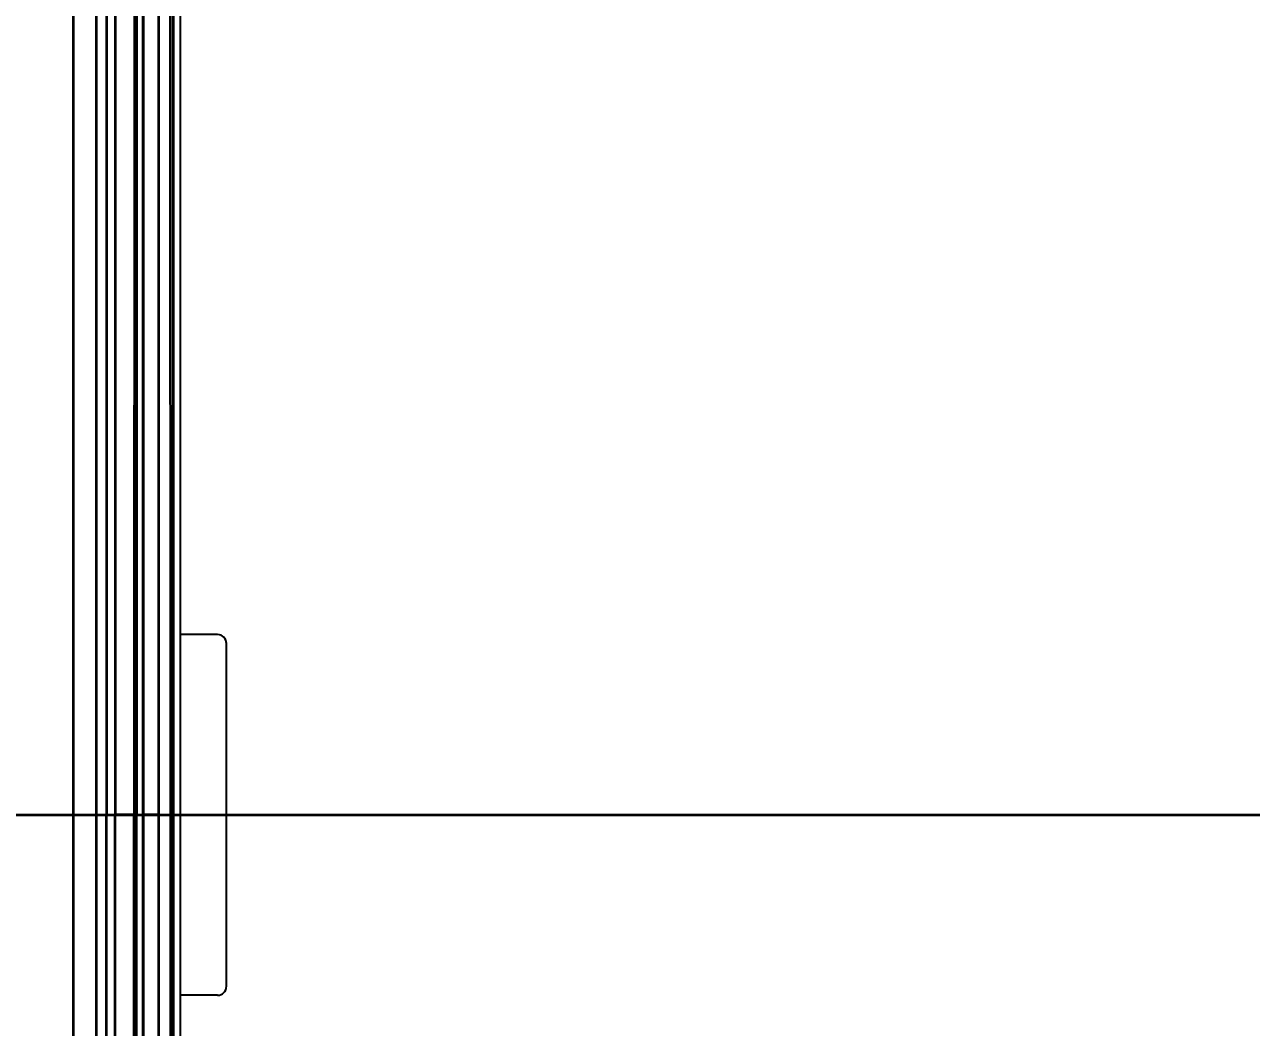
# Model space of a CAD drawing. Header units: millimetres. Extents: x 68 to 2000, y 100 to 2870.
# Drawn here: x 771.35 to 798.55, y 2068.96 to 2091.2 of the extents above; entities that cross this region are included whole.
import ezdxf

# ---------------------------------------------------------------- set-up
doc = ezdxf.new("R2010")
doc.units = ezdxf.units.MM
doc.header["$LTSCALE"] = 10
for name, color, linetype, lineweight in [('_Sichtbarkanten', 7, 'Continuous', 25), ('Bemaßung (ISO)', 7, 'Continuous', 25), ('Schnittlinie (ISO)', 7, 'Continuous', 35), ('Sichtbar schmal (ISO)', 7, 'Continuous', 35)]:
    doc.layers.add(name, color=color, linetype=linetype, lineweight=lineweight)
doc.styles.add('Notiztext (DIN)', font='verdana.ttf')
doc.dimstyles.new('Standard (DIN)', dxfattribs={"dimscale": 10, "dimtxt": 2.5, "dimasz": 2.5, "dimexe": 2, "dimexo": 4, "dimgap": 0.5, "dimtad": 1, "dimdec": 1, "dimrnd": 1e-08, "dimtxsty": 'Notiztext (DIN)', "dimcen": 0.09, "dimclrd": 256, "dimclre": 256, "dimclrt": 256, "dimadec": 0, "dimazin": 2, "dimtfac": 1, "dimtmove": 0, "dimatfit": 3, "dimfxl": 0, "dimtolj": 1, "dimtzin": 0, "dimlwd": -1, "dimlwe": -1, "dimarcsym": 0})

# ---------------------------------------------------------------- blocks, each defined once
blk = doc.blocks.new('2DTransSchnitt0')
at = {"layer": 'Schnittlinie (ISO)', "linetype": 'Continuous'}
blk.add_line((68.5572, 207.367), (171.1269, 207.367), dxfattribs=at)
blk = doc.blocks.new('*D76')
at = {"layer": 'Bemaßung (ISO)', "transparency": 16777216}
for p, q in [((699.279, 2523.67), (538.409, 2523.67)), ((558.409, 2498.67), (558.409, 2098.672)), ((734.32, 2073.672), (538.409, 2073.672))]:
    blk.add_line(p, q, dxfattribs=at)
for points in [[(554.243, 2498.67), (562.576, 2498.67), (558.409, 2523.67)], [(554.243, 2098.672), (562.576, 2098.672), (558.409, 2073.672)]]:
    blk.add_solid(points, dxfattribs=at)
at = {"layer": 'Defpoints', "color": 0, "transparency": 16777216}
for p in [(739.279, 2523.67), (558.409, 2073.672), (774.32, 2073.672)]:
    blk.add_point(p, dxfattribs=at)
at = {"layer": 'Bemaßung (ISO)', "transparency": 16777216, "insert": (527.385, 2267.66), "char_height": 25, "attachment_point": 1, "rotation": 90, "style": 'Notiztext (DIN)'}
blk.add_mtext('\\A1;450', dxfattribs=at)
blk = doc.blocks.new('*D78')
at = {"layer": 'Bemaßung (ISO)', "transparency": 16777216}
for p, q in [((734.438, 2473.661), (627.204, 2473.661)), ((647.204, 1698.679), (647.204, 2448.661)), ((734.438, 1673.679), (627.204, 1673.679))]:
    blk.add_line(p, q, dxfattribs=at)
for points in [[(643.038, 2448.661), (651.371, 2448.661), (647.204, 2473.661)], [(643.038, 1698.679), (651.371, 1698.679), (647.204, 1673.679)]]:
    blk.add_solid(points, dxfattribs=at)
at = {"layer": 'Defpoints', "color": 0, "transparency": 16777216}
for p in [(647.204, 2473.661), (774.438, 2473.661), (774.438, 1673.679)]:
    blk.add_point(p, dxfattribs=at)
at = {"layer": 'Bemaßung (ISO)', "transparency": 16777216, "insert": (616.063, 2043.037), "char_height": 25, "attachment_point": 1, "rotation": 90, "style": 'Notiztext (DIN)'}
blk.add_mtext('\\A1;800', dxfattribs=at)

msp = doc.modelspace()

# ---------------------------------------------------------------- linework, layer by layer
at = {"layer": '_Sichtbarkanten'}
for p, q in [((773.844, 2114.011), (773.839, 2073.67)), ((774.811, 2077.67), (774.811, 2104.37)), ((774.811, 2069.67), (774.811, 2077.67)), ((775.63, 2077.67), (774.811, 2077.67)), ((775.829, 2069.869), (775.829, 2077.471)), ((773.844, 2033.328), (773.839, 2073.67)), ((774.811, 2042.97), (774.811, 2069.67)), ((775.63, 2069.67), (774.811, 2069.67))]:
    msp.add_line(p, q, dxfattribs=at)
for centre, major_axis in [((775.629, 2077.469), (0.142, 0.142)), ((775.629, 2069.871), (0.142, -0.142))]:
    msp.add_ellipse(centre, major_axis=major_axis, ratio=0.992433, start_param=5.501585, end_param=7.064785, dxfattribs=at)
at = {"layer": 'Sichtbar schmal (ISO)'}
for p, q in [((772.438, 1675.678), (772.438, 2471.662)), ((772.938, 2471.662), (772.938, 1675.678)), ((773.162, 2130.218), (773.171, 2073.67)), ((773.353, 2130.223), (773.362, 2073.67)), ((773.974, 2111.916), (773.974, 2073.67)), ((773.789, 2105.952), (773.785, 2073.67)), ((773.827, 2105.953), (773.823, 2073.67)), ((773.981, 2104.368), (773.981, 2073.67)), ((774.32, 2104.367), (774.32, 2073.672)), ((774.579, 2104.369), (774.589, 2073.674)), ((774.64, 2104.37), (774.65, 2073.673)), ((773.162, 2017.121), (773.171, 2073.67)), ((773.353, 2017.116), (773.362, 2073.67)), ((773.785, 2073.67), (773.362, 2073.67)), ((773.789, 2041.388), (773.785, 2073.67)), ((773.827, 2041.387), (773.823, 2073.67)), ((773.823, 2073.67), (773.839, 2073.67)), ((773.981, 2073.67), (773.974, 2073.67)), ((773.974, 2073.67), (773.974, 2035.42)), ((773.981, 2073.67), (773.981, 2042.971)), ((774.32, 2073.672), (774.589, 2073.674)), ((774.32, 2073.672), (774.32, 2042.973)), ((774.589, 2073.674), (774.579, 2042.97)), ((774.65, 2073.673), (774.64, 2042.97))]:
    msp.add_line(p, q, dxfattribs=at)
for centre, major_axis, start_param, end_param in [((774.171, 2073.67), (-1, 0), 0.017246, 0.62871), ((773.623, 2073.67), (0.2, 0), 0.024772, 0.634638)]:
    msp.add_ellipse(centre, major_axis=major_axis, ratio=0.00001, start_param=start_param, end_param=end_param, dxfattribs=at)
for points, knots in [([(773.839, 2073.669), (773.85, 2073.669), (773.862, 2073.669), (773.873, 2073.669), (773.888, 2073.669), (773.902, 2073.669), (773.914, 2073.669), (773.926, 2073.669), (773.937, 2073.669), (773.946, 2073.669), (773.954, 2073.669), (773.961, 2073.67), (773.966, 2073.67), (773.971, 2073.67), (773.973, 2073.67), (773.974, 2073.67)], [0.2132327, 0.2132327, 0.2132327, 0.2132327, 0.3333333, 0.3333333, 0.3333333, 0.5, 0.5, 0.5, 0.6666667, 0.6666667, 0.6666667, 0.8333333, 0.8333333, 0.8333333, 1, 1, 1, 1]), ([(774.32, 2073.672), (774.308, 2073.672), (774.294, 2073.672), (774.279, 2073.672), (774.264, 2073.672), (774.248, 2073.672), (774.231, 2073.672), (774.214, 2073.672), (774.197, 2073.672), (774.18, 2073.672), (774.163, 2073.672), (774.146, 2073.672), (774.129, 2073.672), (774.112, 2073.672), (774.096, 2073.672), (774.081, 2073.672), (774.066, 2073.672), (774.053, 2073.672), (774.04, 2073.671), (774.028, 2073.671), (774.018, 2073.671), (774.009, 2073.671), (774, 2073.671), (773.993, 2073.671), (773.989, 2073.67), (773.984, 2073.67), (773.981, 2073.67), (773.981, 2073.67)], [0, 0, 0, 0, 0.111111, 0.111111, 0.111111, 0.222222, 0.222222, 0.222222, 0.333333, 0.333333, 0.333333, 0.444444, 0.444444, 0.444444, 0.555556, 0.555556, 0.555556, 0.666667, 0.666667, 0.666667, 0.777778, 0.777778, 0.777778, 0.888889, 0.888889, 0.888889, 1, 1, 1, 1]), ([(774.65, 2073.673), (774.649, 2073.673), (774.644, 2073.673), (774.623, 2073.674), (774.601, 2073.674), (774.589, 2073.674)], [0, 0, 0, 0, 0.3333333, 0.6666667, 0.999847, 0.999847, 0.999847, 0.999847])]:
    msp.add_open_spline(points, degree=3, knots=knots, dxfattribs=at)

# ---------------------------------------------------------------- block references
at = {"layer": 'Schnittlinie (ISO)', "xscale": 10, "yscale": 10, "zscale": 10}
msp.add_blockref('2DTransSchnitt0', (0, 0), dxfattribs=at)

# ---------------------------------------------------------------- dimensions: what is measured, and where the dimension line sits
at = {"layer": 'Bemaßung (ISO)'}
for base, p1, p2, picture, middle in [((558.409, 2073.672), (739.279, 2523.67), (774.32, 2073.672), '*D76', (558.409, 2298.671)), ((647.204, 2473.661), (774.438, 1673.679), (774.438, 2473.661), '*D78', (647.204, 2073.67))]:
    dim = msp.add_linear_dim(base=base, p1=p1, p2=p2, angle=90, dimstyle='Standard (DIN)', override={"dimdec": 1, "dimtp": 0, "dimtm": 0, "dimtdec": 2, "dimtofl": 0, "dimatfit": 1}, dxfattribs=at)
    dim.commit()
    dim.dimension.update_dxf_attribs({"geometry": picture, "text_midpoint": middle, "dimtype": 160})

doc.saveas('drawing.dxf')
